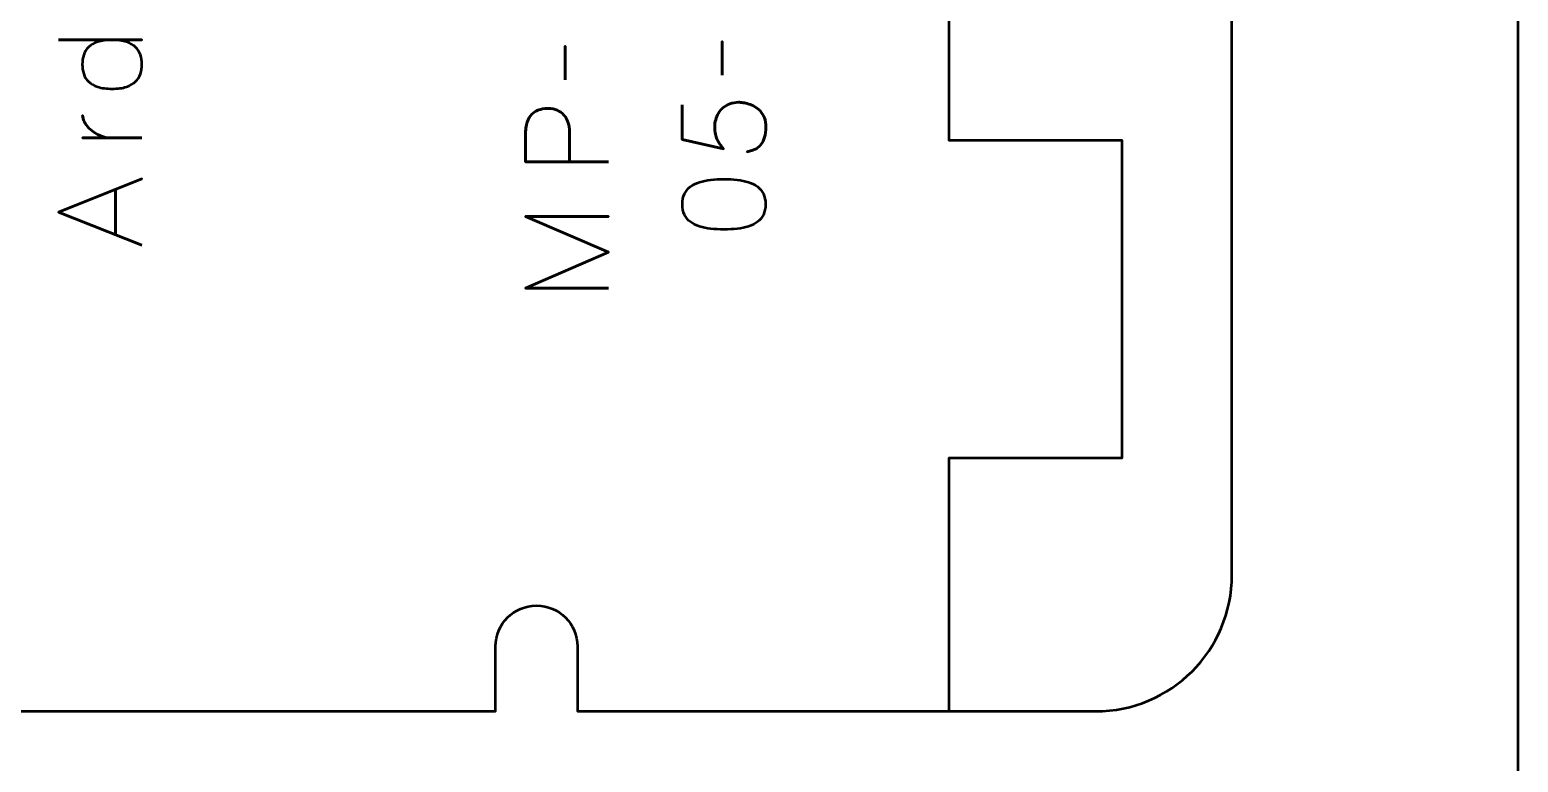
# Model space of a CAD drawing. Header units: centimetres. Extents: x -21 to 0, y -29.7 to 0.
# Drawn here: x -5.46 to 0, y -11.61 to -8.92 of the extents above; entities that cross this region are included whole.
import ezdxf

# ---------------------------------------------------------------- set-up
doc = ezdxf.new("R2010")
doc.units = ezdxf.units.CM
doc.header["$MEASUREMENT"] = 0
doc.layers.add('Layer 1', color=7, linetype='Continuous')

msp = doc.modelspace()

# ---------------------------------------------------------------- linework, layer by layer
at = {"layer": 'Layer 1', "color": 22, "lineweight": 53}
msp.add_open_spline([(-21.00002, -29.19996), (-21.00002, -29.19996), (-21.00002, -0.49992), (-21.00002, -0.49992), (-21.00002, -0.49992), (-21.00002, -0.22295), (-20.77693, 0.00004), (-20.49993, 0.00004), (-20.49993, 0.00004), (-20.49993, 0.00004), (-0.50008, 0.00004), (-0.50008, 0.00004), (-0.50008, 0.00004), (-0.22294, 0.00004), (0.00002, -0.22295), (0.00002, -0.49992), (0.00002, -0.49992), (0.00002, -0.49992), (0.00002, -29.19996), (0.00002, -29.19996), (0.00002, -29.19996), (0.00002, -29.47696), (-0.22294, -29.70005), (-0.50008, -29.70005), (-0.50008, -29.70005), (-0.50008, -29.70005), (-20.49993, -29.70005), (-20.49993, -29.70005), (-20.49993, -29.70005), (-20.77693, -29.70005), (-21.00002, -29.47696), (-21.00002, -29.19996)], degree=3, knots=[0, 0, 0, 0, 0.125, 0.125, 0.125, 0.125, 0.25, 0.25, 0.25, 0.25, 0.375, 0.375, 0.375, 0.375, 0.5, 0.5, 0.5, 0.5, 0.625, 0.625, 0.625, 0.625, 0.75, 0.75, 0.75, 0.75, 0.875, 0.875, 0.875, 0.875, 1, 1, 1, 1], dxfattribs=at)
at = {"layer": 'Layer 1', "color": 114, "lineweight": 53}
msp.add_open_spline([(-1.55005, -11.42101), (-1.55005, -11.42101), (-3.45, -11.42101), (-3.45, -11.42101), (-3.45, -11.42101), (-3.45, -11.42101), (-3.45, -11.18349), (-3.45, -11.18349), (-3.45, -11.18349), (-3.45, -11.10066), (-3.51717, -11.03349), (-3.6, -11.03349), (-3.6, -11.03349), (-3.68283, -11.03349), (-3.75, -11.10066), (-3.75, -11.18349), (-3.75, -11.18349), (-3.75, -11.18349), (-3.75, -11.42101), (-3.75, -11.42101), (-3.75, -11.42101), (-3.75, -11.42101), (-9.84995, -11.42101), (-9.84995, -11.42101), (-9.84995, -11.42101), (-10.12695, -11.42101), (-10.35005, -11.19792), (-10.35005, -10.92092), (-10.35005, -10.92092), (-10.35005, -10.92092), (-10.35005, -6.62106), (-10.35005, -6.62106), (-10.35005, -6.62106), (-10.35005, -6.34392), (-10.12695, -6.12096), (-9.84995, -6.12096), (-9.84995, -6.12096), (-9.84995, -6.12096), (-3.6385, -6.12096), (-3.6385, -6.12096), (-3.6385, -6.12096), (-3.6385, -6.12096), (-3.6385, -6.30399), (-3.6385, -6.30399), (-3.6385, -6.30399), (-3.6385, -6.38682), (-3.57133, -6.45399), (-3.4885, -6.45399), (-3.4885, -6.45399), (-3.40567, -6.45399), (-3.3385, -6.38682), (-3.3385, -6.30399), (-3.3385, -6.30399), (-3.3385, -6.30399), (-3.3385, -6.12096), (-3.3385, -6.12096), (-3.3385, -6.12096), (-3.3385, -6.12096), (-1.55005, -6.12096), (-1.55005, -6.12096), (-1.55005, -6.12096), (-1.27305, -6.12096), (-1.04995, -6.34392), (-1.04995, -6.62106), (-1.04995, -6.62106), (-1.04995, -6.62106), (-1.04995, -10.92092), (-1.04995, -10.92092), (-1.04995, -10.92092), (-1.04995, -11.19792), (-1.27305, -11.42101), (-1.55005, -11.42101)], degree=3, knots=[0, 0, 0, 0, 0.0555556, 0.0555556, 0.0555556, 0.0555556, 0.1111111, 0.1111111, 0.1111111, 0.1111111, 0.1666667, 0.1666667, 0.1666667, 0.1666667, 0.2222222, 0.2222222, 0.2222222, 0.2222222, 0.2777778, 0.2777778, 0.2777778, 0.2777778, 0.3333333, 0.3333333, 0.3333333, 0.3333333, 0.3888889, 0.3888889, 0.3888889, 0.3888889, 0.4444444, 0.4444444, 0.4444444, 0.4444444, 0.5, 0.5, 0.5, 0.5, 0.5555556, 0.5555556, 0.5555556, 0.5555556, 0.6111111, 0.6111111, 0.6111111, 0.6111111, 0.6666667, 0.6666667, 0.6666667, 0.6666667, 0.7222222, 0.7222222, 0.7222222, 0.7222222, 0.7777778, 0.7777778, 0.7777778, 0.7777778, 0.8333333, 0.8333333, 0.8333333, 0.8333333, 0.8888889, 0.8888889, 0.8888889, 0.8888889, 0.9444444, 0.9444444, 0.9444444, 0.9444444, 1, 1, 1, 1], dxfattribs=at)
at = {"layer": 'Layer 1', "color": 30, "lineweight": 53}
for points, knots in [([(-2.0885, -6.12096), (-2.0885, -6.16164), (-2.0885, -6.2617), (-2.0885, -6.43419), (-2.0885, -6.43419), (-2.0885, -6.43419), (-1.9107, -6.43419), (-1.9107, -6.43419), (-1.9107, -6.43419), (-1.9107, -6.43419), (-1.9107, -7.33335), (-1.9107, -7.33335), (-1.9107, -7.33335), (-1.9107, -7.33335), (-2.0885, -7.33335), (-2.0885, -7.33335), (-2.0885, -7.33335), (-2.0885, -7.9259), (-2.0885, -8.65119), (-2.0885, -9.32725), (-2.0885, -9.32725), (-2.0885, -9.32725), (-1.4535, -9.32725), (-1.4535, -9.32725), (-1.4535, -9.32725), (-1.4535, -9.32725), (-1.4535, -10.49311), (-1.4535, -10.49311), (-1.4535, -10.49311), (-1.4535, -10.49311), (-2.0885, -10.49311), (-2.0885, -10.49311), (-2.0885, -10.49311), (-2.0885, -10.99559), (-2.0885, -11.34168), (-2.0885, -11.42101)], [0, 0, 0, 0, 0.1111111, 0.1111111, 0.1111111, 0.1111111, 0.2222222, 0.2222222, 0.2222222, 0.2222222, 0.3333333, 0.3333333, 0.3333333, 0.3333333, 0.4444444, 0.4444444, 0.4444444, 0.4444444, 0.5555556, 0.5555556, 0.5555556, 0.5555556, 0.6666667, 0.6666667, 0.6666667, 0.6666667, 0.7777778, 0.7777778, 0.7777778, 0.7777778, 0.8888889, 0.8888889, 0.8888889, 0.8888889, 1, 1, 1, 1]), ([(-5.35321, -8.96001), (-5.35321, -8.96001), (-5.04714, -8.96001), (-5.04714, -8.96001), (-5.04714, -8.96001), (-5.04714, -8.96001), (-5.35321, -8.96001), (-5.35321, -8.96001)], [0, 0, 0, 0, 0.5, 0.5, 0.5, 0.5, 1, 1, 1, 1]), ([(-5.26558, -9.05018), (-5.26565, -9.03783), (-5.26396, -9.02626), (-5.26043, -9.01546), (-5.26043, -9.01546), (-5.2569, -9.00467), (-5.25097, -8.99514), (-5.24272, -8.98689), (-5.24272, -8.98689), (-5.23446, -8.97863), (-5.22325, -8.97221), (-5.20913, -8.96756), (-5.20913, -8.96756), (-5.19502, -8.9629), (-5.17746, -8.9605), (-5.15636, -8.96043), (-5.15636, -8.96043), (-5.13526, -8.9605), (-5.1177, -8.9629), (-5.10358, -8.96756), (-5.10358, -8.96756), (-5.08947, -8.97221), (-5.07825, -8.97863), (-5.07, -8.98689), (-5.07, -8.98689), (-5.06174, -8.99514), (-5.05582, -9.00467), (-5.05229, -9.01546), (-5.05229, -9.01546), (-5.04876, -9.02626), (-5.04707, -9.03783), (-5.04714, -9.05018), (-5.04714, -9.05018), (-5.04707, -9.06252), (-5.04876, -9.0741), (-5.05229, -9.08482), (-5.05229, -9.08482), (-5.05582, -9.09562), (-5.06174, -9.10507), (-5.07, -9.11325), (-5.07, -9.11325), (-5.07825, -9.12144), (-5.08947, -9.12786), (-5.10358, -9.13244), (-5.10358, -9.13244), (-5.1177, -9.1371), (-5.13526, -9.13943), (-5.15636, -9.1395), (-5.15636, -9.1395), (-5.17746, -9.13943), (-5.19502, -9.1371), (-5.20913, -9.13244), (-5.20913, -9.13244), (-5.22325, -9.12786), (-5.23446, -9.12144), (-5.24272, -9.11325), (-5.24272, -9.11325), (-5.25097, -9.10507), (-5.2569, -9.09562), (-5.26043, -9.08482), (-5.26043, -9.08482), (-5.26396, -9.0741), (-5.26565, -9.06252), (-5.26558, -9.05018)], [0, 0, 0, 0, 0.0625, 0.0625, 0.0625, 0.0625, 0.125, 0.125, 0.125, 0.125, 0.1875, 0.1875, 0.1875, 0.1875, 0.25, 0.25, 0.25, 0.25, 0.3125, 0.3125, 0.3125, 0.3125, 0.375, 0.375, 0.375, 0.375, 0.4375, 0.4375, 0.4375, 0.4375, 0.5, 0.5, 0.5, 0.5, 0.5625, 0.5625, 0.5625, 0.5625, 0.625, 0.625, 0.625, 0.625, 0.6875, 0.6875, 0.6875, 0.6875, 0.75, 0.75, 0.75, 0.75, 0.8125, 0.8125, 0.8125, 0.8125, 0.875, 0.875, 0.875, 0.875, 0.9375, 0.9375, 0.9375, 0.9375, 1, 1, 1, 1]), ([(-5.26558, -9.05018), (-5.26565, -9.03783), (-5.26396, -9.02626), (-5.26043, -9.01546), (-5.26043, -9.01546), (-5.2569, -9.00467), (-5.25097, -8.99514), (-5.24272, -8.98689), (-5.24272, -8.98689), (-5.23446, -8.97863), (-5.22325, -8.97221), (-5.20913, -8.96756), (-5.20913, -8.96756), (-5.19502, -8.9629), (-5.17746, -8.9605), (-5.15636, -8.96043), (-5.15636, -8.96043), (-5.13526, -8.9605), (-5.1177, -8.9629), (-5.10358, -8.96756), (-5.10358, -8.96756), (-5.08947, -8.97221), (-5.07825, -8.97863), (-5.07, -8.98689), (-5.07, -8.98689), (-5.06174, -8.99514), (-5.05582, -9.00467), (-5.05229, -9.01546), (-5.05229, -9.01546), (-5.04876, -9.02626), (-5.04707, -9.03783), (-5.04714, -9.05018), (-5.04714, -9.05018), (-5.04707, -9.06252), (-5.04876, -9.0741), (-5.05229, -9.08482), (-5.05229, -9.08482), (-5.05582, -9.09562), (-5.06174, -9.10507), (-5.07, -9.11325), (-5.07, -9.11325), (-5.07825, -9.12144), (-5.08947, -9.12786), (-5.10358, -9.13244), (-5.10358, -9.13244), (-5.1177, -9.1371), (-5.13526, -9.13943), (-5.15636, -9.1395), (-5.15636, -9.1395), (-5.17746, -9.13943), (-5.19502, -9.1371), (-5.20913, -9.13244), (-5.20913, -9.13244), (-5.22325, -9.12786), (-5.23446, -9.12144), (-5.24272, -9.11325), (-5.24272, -9.11325), (-5.25097, -9.10507), (-5.2569, -9.09562), (-5.26043, -9.08482), (-5.26043, -9.08482), (-5.26396, -9.0741), (-5.26565, -9.06252), (-5.26558, -9.05018)], [0, 0, 0, 0, 0.0625, 0.0625, 0.0625, 0.0625, 0.125, 0.125, 0.125, 0.125, 0.1875, 0.1875, 0.1875, 0.1875, 0.25, 0.25, 0.25, 0.25, 0.3125, 0.3125, 0.3125, 0.3125, 0.375, 0.375, 0.375, 0.375, 0.4375, 0.4375, 0.4375, 0.4375, 0.5, 0.5, 0.5, 0.5, 0.5625, 0.5625, 0.5625, 0.5625, 0.625, 0.625, 0.625, 0.625, 0.6875, 0.6875, 0.6875, 0.6875, 0.75, 0.75, 0.75, 0.75, 0.8125, 0.8125, 0.8125, 0.8125, 0.875, 0.875, 0.875, 0.875, 0.9375, 0.9375, 0.9375, 0.9375, 1, 1, 1, 1]), ([(-3.49507, -9.10671), (-3.49507, -9.10671), (-3.49507, -8.98352), (-3.49507, -8.98352), (-3.49507, -8.98352), (-3.49507, -8.98352), (-3.49507, -9.10671), (-3.49507, -9.10671)], [0, 0, 0, 0, 0.5, 0.5, 0.5, 0.5, 1, 1, 1, 1]), ([(-2.91976, -9.08913), (-2.91976, -9.08913), (-2.91976, -8.96594), (-2.91976, -8.96594), (-2.91976, -8.96594), (-2.91976, -8.96594), (-2.91976, -9.08913), (-2.91976, -9.08913)], [0, 0, 0, 0, 0.5, 0.5, 0.5, 0.5, 1, 1, 1, 1]), ([(-3.33547, -9.40727), (-3.33547, -9.40727), (-3.64069, -9.40727), (-3.64069, -9.40727), (-3.64069, -9.40727), (-3.64069, -9.40727), (-3.64069, -9.3099), (-3.64069, -9.3099), (-3.64069, -9.3099), (-3.64062, -9.29043), (-3.63843, -9.27442), (-3.6342, -9.26179), (-3.6342, -9.26179), (-3.63004, -9.24923), (-3.62425, -9.23935), (-3.61691, -9.23222), (-3.61691, -9.23222), (-3.60965, -9.2251), (-3.60132, -9.22002), (-3.59194, -9.21691), (-3.59194, -9.21691), (-3.58255, -9.21388), (-3.57275, -9.21212), (-3.56237, -9.21169), (-3.56237, -9.21169), (-3.552, -9.2112), (-3.54184, -9.2124), (-3.53197, -9.21522), (-3.53197, -9.21522), (-3.52209, -9.21811), (-3.51313, -9.22298), (-3.50508, -9.22997), (-3.50508, -9.22997), (-3.49704, -9.23688), (-3.49062, -9.24626), (-3.48589, -9.25805), (-3.48589, -9.25805), (-3.4811, -9.26983), (-3.4787, -9.28443), (-3.47856, -9.30186), (-3.47856, -9.30186), (-3.47856, -9.30186), (-3.47856, -9.40727), (-3.47856, -9.40727), (-3.47856, -9.40727), (-3.47856, -9.40727), (-3.47856, -9.30186), (-3.47856, -9.30186), (-3.47856, -9.30186), (-3.4787, -9.28479), (-3.4811, -9.27032), (-3.48589, -9.25861), (-3.48589, -9.25861), (-3.49062, -9.24683), (-3.49704, -9.23744), (-3.50508, -9.23039), (-3.50508, -9.23039), (-3.51313, -9.2234), (-3.52209, -9.21839), (-3.53197, -9.21543), (-3.53197, -9.21543), (-3.54184, -9.21247), (-3.552, -9.2112), (-3.56237, -9.21169), (-3.56237, -9.21169), (-3.57275, -9.21212), (-3.58255, -9.21388), (-3.59194, -9.21705), (-3.59194, -9.21705), (-3.60132, -9.22016), (-3.60965, -9.22538), (-3.61691, -9.23251), (-3.61691, -9.23251), (-3.62425, -9.2397), (-3.63004, -9.24958), (-3.6342, -9.26214), (-3.6342, -9.26214), (-3.63843, -9.27477), (-3.64062, -9.29064), (-3.64069, -9.3099), (-3.64069, -9.3099), (-3.64069, -9.3099), (-3.64069, -9.40727), (-3.64069, -9.40727), (-3.64069, -9.40727), (-3.64069, -9.40727), (-3.33547, -9.40727), (-3.33547, -9.40727)], [0, 0, 0, 0, 0.0454545, 0.0454545, 0.0454545, 0.0454545, 0.0909091, 0.0909091, 0.0909091, 0.0909091, 0.1363636, 0.1363636, 0.1363636, 0.1363636, 0.1818182, 0.1818182, 0.1818182, 0.1818182, 0.2272727, 0.2272727, 0.2272727, 0.2272727, 0.2727273, 0.2727273, 0.2727273, 0.2727273, 0.3181818, 0.3181818, 0.3181818, 0.3181818, 0.3636364, 0.3636364, 0.3636364, 0.3636364, 0.4090909, 0.4090909, 0.4090909, 0.4090909, 0.4545455, 0.4545455, 0.4545455, 0.4545455, 0.5, 0.5, 0.5, 0.5, 0.5454545, 0.5454545, 0.5454545, 0.5454545, 0.5909091, 0.5909091, 0.5909091, 0.5909091, 0.6363636, 0.6363636, 0.6363636, 0.6363636, 0.6818182, 0.6818182, 0.6818182, 0.6818182, 0.7272727, 0.7272727, 0.7272727, 0.7272727, 0.7727273, 0.7727273, 0.7727273, 0.7727273, 0.8181818, 0.8181818, 0.8181818, 0.8181818, 0.8636364, 0.8636364, 0.8636364, 0.8636364, 0.9090909, 0.9090909, 0.9090909, 0.9090909, 0.9545455, 0.9545455, 0.9545455, 0.9545455, 1, 1, 1, 1]), ([(-3.06538, -9.19877), (-3.06538, -9.19877), (-3.06538, -9.32577), (-3.06538, -9.32577), (-3.06538, -9.32577), (-3.06538, -9.32577), (-2.91383, -9.35964), (-2.91383, -9.35964), (-2.91383, -9.35964), (-2.91891, -9.35371), (-2.92349, -9.34807), (-2.92752, -9.34263), (-2.92752, -9.34263), (-2.93154, -9.33727), (-2.93492, -9.33163), (-2.93775, -9.32563), (-2.93775, -9.32563), (-2.94057, -9.3197), (-2.94269, -9.31293), (-2.94417, -9.30531), (-2.94417, -9.30531), (-2.94565, -9.29776), (-2.94643, -9.28873), (-2.94643, -9.27836), (-2.94643, -9.27836), (-2.94643, -9.26989), (-2.9453, -9.26142), (-2.94297, -9.25296), (-2.94297, -9.25296), (-2.94071, -9.24449), (-2.93725, -9.23645), (-2.93267, -9.22883), (-2.93267, -9.22883), (-2.92801, -9.22114), (-2.92222, -9.21436), (-2.91524, -9.20844), (-2.91524, -9.20844), (-2.90825, -9.20244), (-2.90007, -9.19771), (-2.89069, -9.19433), (-2.89069, -9.19433), (-2.8813, -9.19087), (-2.87065, -9.18911), (-2.8588, -9.18904), (-2.8588, -9.18904), (-2.85442, -9.18896), (-2.84892, -9.18946), (-2.84243, -9.19045), (-2.84243, -9.19045), (-2.83594, -9.19136), (-2.82888, -9.19306), (-2.8214, -9.19546), (-2.8214, -9.19546), (-2.81392, -9.19785), (-2.80651, -9.20124), (-2.79918, -9.20554), (-2.79918, -9.20554), (-2.79184, -9.20985), (-2.78514, -9.21535), (-2.77907, -9.22198), (-2.77907, -9.22198), (-2.773, -9.22862), (-2.76813, -9.23666), (-2.76446, -9.24604), (-2.76446, -9.24604), (-2.76087, -9.2555), (-2.75896, -9.26658), (-2.75889, -9.2792), (-2.75889, -9.2792), (-2.75896, -9.2943), (-2.76058, -9.307), (-2.76362, -9.3173), (-2.76362, -9.3173), (-2.76672, -9.32761), (-2.77074, -9.336), (-2.77582, -9.34249), (-2.77582, -9.34249), (-2.7809, -9.34905), (-2.78648, -9.35413), (-2.79254, -9.3578), (-2.79254, -9.3578), (-2.79861, -9.36147), (-2.80468, -9.36422), (-2.81075, -9.36606), (-2.81075, -9.36606), (-2.81682, -9.36789), (-2.82239, -9.3693), (-2.82747, -9.37022), (-2.82747, -9.37022), (-2.82239, -9.3693), (-2.81682, -9.36789), (-2.81075, -9.36606), (-2.81075, -9.36606), (-2.80468, -9.36422), (-2.79861, -9.36147), (-2.79254, -9.3578), (-2.79254, -9.3578), (-2.78648, -9.35413), (-2.7809, -9.34905), (-2.77582, -9.34249), (-2.77582, -9.34249), (-2.77074, -9.336), (-2.76672, -9.32761), (-2.76362, -9.3173), (-2.76362, -9.3173), (-2.76058, -9.307), (-2.75896, -9.2943), (-2.75889, -9.2792), (-2.75889, -9.2792), (-2.75896, -9.26658), (-2.76087, -9.2555), (-2.76446, -9.24604), (-2.76446, -9.24604), (-2.76813, -9.23666), (-2.773, -9.22862), (-2.77907, -9.22198), (-2.77907, -9.22198), (-2.78514, -9.21535), (-2.79184, -9.20985), (-2.79918, -9.20554), (-2.79918, -9.20554), (-2.80651, -9.20124), (-2.81392, -9.19785), (-2.8214, -9.19546), (-2.8214, -9.19546), (-2.82888, -9.19306), (-2.83594, -9.19136), (-2.84243, -9.19045), (-2.84243, -9.19045), (-2.84892, -9.18946), (-2.85442, -9.18896), (-2.8588, -9.18904), (-2.8588, -9.18904), (-2.87065, -9.18911), (-2.8813, -9.19087), (-2.89069, -9.19433), (-2.89069, -9.19433), (-2.90007, -9.19771), (-2.90825, -9.20244), (-2.91524, -9.20844), (-2.91524, -9.20844), (-2.92222, -9.21436), (-2.92801, -9.22114), (-2.93267, -9.22883), (-2.93267, -9.22883), (-2.93725, -9.23645), (-2.94071, -9.24449), (-2.94297, -9.25296), (-2.94297, -9.25296), (-2.9453, -9.26142), (-2.94643, -9.26989), (-2.94643, -9.27836), (-2.94643, -9.27836), (-2.94643, -9.28873), (-2.94565, -9.29776), (-2.94417, -9.30531), (-2.94417, -9.30531), (-2.94269, -9.31293), (-2.94057, -9.3197), (-2.93775, -9.32563), (-2.93775, -9.32563), (-2.93492, -9.33163), (-2.93154, -9.33727), (-2.92752, -9.34263), (-2.92752, -9.34263), (-2.92349, -9.34807), (-2.91891, -9.35371), (-2.91383, -9.35964), (-2.91383, -9.35964), (-2.91383, -9.35964), (-3.06538, -9.32577), (-3.06538, -9.32577), (-3.06538, -9.32577), (-3.06538, -9.32577), (-3.06538, -9.19877), (-3.06538, -9.19877)], [0, 0, 0, 0, 0.0227273, 0.0227273, 0.0227273, 0.0227273, 0.0454545, 0.0454545, 0.0454545, 0.0454545, 0.0681818, 0.0681818, 0.0681818, 0.0681818, 0.0909091, 0.0909091, 0.0909091, 0.0909091, 0.1136364, 0.1136364, 0.1136364, 0.1136364, 0.1363636, 0.1363636, 0.1363636, 0.1363636, 0.1590909, 0.1590909, 0.1590909, 0.1590909, 0.1818182, 0.1818182, 0.1818182, 0.1818182, 0.2045455, 0.2045455, 0.2045455, 0.2045455, 0.2272727, 0.2272727, 0.2272727, 0.2272727, 0.25, 0.25, 0.25, 0.25, 0.2727273, 0.2727273, 0.2727273, 0.2727273, 0.2954545, 0.2954545, 0.2954545, 0.2954545, 0.3181818, 0.3181818, 0.3181818, 0.3181818, 0.3409091, 0.3409091, 0.3409091, 0.3409091, 0.3636364, 0.3636364, 0.3636364, 0.3636364, 0.3863636, 0.3863636, 0.3863636, 0.3863636, 0.4090909, 0.4090909, 0.4090909, 0.4090909, 0.4318182, 0.4318182, 0.4318182, 0.4318182, 0.4545455, 0.4545455, 0.4545455, 0.4545455, 0.4772727, 0.4772727, 0.4772727, 0.4772727, 0.5, 0.5, 0.5, 0.5, 0.5227273, 0.5227273, 0.5227273, 0.5227273, 0.5454545, 0.5454545, 0.5454545, 0.5454545, 0.5681818, 0.5681818, 0.5681818, 0.5681818, 0.5909091, 0.5909091, 0.5909091, 0.5909091, 0.6136364, 0.6136364, 0.6136364, 0.6136364, 0.6363636, 0.6363636, 0.6363636, 0.6363636, 0.6590909, 0.6590909, 0.6590909, 0.6590909, 0.6818182, 0.6818182, 0.6818182, 0.6818182, 0.7045455, 0.7045455, 0.7045455, 0.7045455, 0.7272727, 0.7272727, 0.7272727, 0.7272727, 0.75, 0.75, 0.75, 0.75, 0.7727273, 0.7727273, 0.7727273, 0.7727273, 0.7954545, 0.7954545, 0.7954545, 0.7954545, 0.8181818, 0.8181818, 0.8181818, 0.8181818, 0.8409091, 0.8409091, 0.8409091, 0.8409091, 0.8636364, 0.8636364, 0.8636364, 0.8636364, 0.8863636, 0.8863636, 0.8863636, 0.8863636, 0.9090909, 0.9090909, 0.9090909, 0.9090909, 0.9318182, 0.9318182, 0.9318182, 0.9318182, 0.9545455, 0.9545455, 0.9545455, 0.9545455, 0.9772727, 0.9772727, 0.9772727, 0.9772727, 1, 1, 1, 1]), ([(-5.15805, -9.31984), (-5.16786, -9.32005), (-5.17781, -9.31857), (-5.18783, -9.31547), (-5.18783, -9.31547), (-5.19785, -9.31236), (-5.20744, -9.30806), (-5.21661, -9.30255), (-5.21661, -9.30255), (-5.22579, -9.29698), (-5.2339, -9.29063), (-5.2411, -9.28343), (-5.2411, -9.28343), (-5.24829, -9.27631), (-5.25394, -9.26869), (-5.2581, -9.26072), (-5.2581, -9.26072), (-5.26226, -9.25274), (-5.26431, -9.24484), (-5.26431, -9.23687), (-5.26431, -9.23687), (-5.26431, -9.24484), (-5.26226, -9.25274), (-5.2581, -9.26072), (-5.2581, -9.26072), (-5.25394, -9.26869), (-5.24829, -9.27631), (-5.2411, -9.28343), (-5.2411, -9.28343), (-5.2339, -9.29063), (-5.22579, -9.29698), (-5.21661, -9.30255), (-5.21661, -9.30255), (-5.20744, -9.30806), (-5.19785, -9.31236), (-5.18783, -9.31547), (-5.18783, -9.31547), (-5.17781, -9.31857), (-5.16786, -9.32005), (-5.15805, -9.31984)], [0, 0, 0, 0, 0.1, 0.1, 0.1, 0.1, 0.2, 0.2, 0.2, 0.2, 0.3, 0.3, 0.3, 0.3, 0.4, 0.4, 0.4, 0.4, 0.5, 0.5, 0.5, 0.5, 0.6, 0.6, 0.6, 0.6, 0.7, 0.7, 0.7, 0.7, 0.8, 0.8, 0.8, 0.8, 0.9, 0.9, 0.9, 0.9, 1, 1, 1, 1]), ([(-5.04714, -9.31984), (-5.04714, -9.31984), (-5.26431, -9.31984), (-5.26431, -9.31984), (-5.26431, -9.31984), (-5.26431, -9.31984), (-5.04714, -9.31984), (-5.04714, -9.31984)], [0, 0, 0, 0, 0.5, 0.5, 0.5, 0.5, 1, 1, 1, 1]), ([(-5.04714, -9.71269), (-5.04714, -9.71269), (-5.35236, -9.59162), (-5.35236, -9.59162), (-5.35236, -9.59162), (-5.35236, -9.59162), (-5.04714, -9.47012), (-5.04714, -9.47012), (-5.04714, -9.47012), (-5.04714, -9.47012), (-5.35236, -9.59162), (-5.35236, -9.59162), (-5.35236, -9.59162), (-5.35236, -9.59162), (-5.04714, -9.71269), (-5.04714, -9.71269)], [0, 0, 0, 0, 0.25, 0.25, 0.25, 0.25, 0.5, 0.5, 0.5, 0.5, 0.75, 0.75, 0.75, 0.75, 1, 1, 1, 1]), ([(-2.76016, -9.56283), (-2.76023, -9.54802), (-2.76284, -9.53525), (-2.76792, -9.52459), (-2.76792, -9.52459), (-2.773, -9.51401), (-2.78027, -9.50519), (-2.78951, -9.49814), (-2.78951, -9.49814), (-2.79882, -9.49115), (-2.80983, -9.48565), (-2.82253, -9.48156), (-2.82253, -9.48156), (-2.83523, -9.47753), (-2.84913, -9.47464), (-2.86437, -9.47302), (-2.86437, -9.47302), (-2.87961, -9.47132), (-2.89563, -9.47048), (-2.91256, -9.47055), (-2.91256, -9.47055), (-2.92942, -9.47048), (-2.94544, -9.47132), (-2.96061, -9.47302), (-2.96061, -9.47302), (-2.97578, -9.47464), (-2.98975, -9.47753), (-3.00245, -9.48156), (-3.00245, -9.48156), (-3.01508, -9.48565), (-3.02608, -9.49115), (-3.03547, -9.49814), (-3.03547, -9.49814), (-3.04478, -9.50519), (-3.05205, -9.51401), (-3.05713, -9.52459), (-3.05713, -9.52459), (-3.06228, -9.53525), (-3.06489, -9.54802), (-3.06496, -9.56283), (-3.06496, -9.56283), (-3.06489, -9.57765), (-3.06228, -9.59042), (-3.05713, -9.60108), (-3.05713, -9.60108), (-3.05205, -9.61166), (-3.04478, -9.62048), (-3.03547, -9.62753), (-3.03547, -9.62753), (-3.02608, -9.63452), (-3.01508, -9.64002), (-3.00245, -9.64411), (-3.00245, -9.64411), (-2.98975, -9.64814), (-2.97578, -9.65103), (-2.96061, -9.65265), (-2.96061, -9.65265), (-2.94544, -9.65434), (-2.92942, -9.65519), (-2.91256, -9.65512), (-2.91256, -9.65512), (-2.89563, -9.65519), (-2.87961, -9.65434), (-2.86437, -9.65265), (-2.86437, -9.65265), (-2.84913, -9.65103), (-2.83523, -9.64814), (-2.82253, -9.64411), (-2.82253, -9.64411), (-2.80983, -9.64002), (-2.79882, -9.63452), (-2.78951, -9.62753), (-2.78951, -9.62753), (-2.78027, -9.62048), (-2.773, -9.61166), (-2.76792, -9.60108), (-2.76792, -9.60108), (-2.76284, -9.59042), (-2.76023, -9.57765), (-2.76016, -9.56283)], [0, 0, 0, 0, 0.05, 0.05, 0.05, 0.05, 0.1, 0.1, 0.1, 0.1, 0.15, 0.15, 0.15, 0.15, 0.2, 0.2, 0.2, 0.2, 0.25, 0.25, 0.25, 0.25, 0.3, 0.3, 0.3, 0.3, 0.35, 0.35, 0.35, 0.35, 0.4, 0.4, 0.4, 0.4, 0.45, 0.45, 0.45, 0.45, 0.5, 0.5, 0.5, 0.5, 0.55, 0.55, 0.55, 0.55, 0.6, 0.6, 0.6, 0.6, 0.65, 0.65, 0.65, 0.65, 0.7, 0.7, 0.7, 0.7, 0.75, 0.75, 0.75, 0.75, 0.8, 0.8, 0.8, 0.8, 0.85, 0.85, 0.85, 0.85, 0.9, 0.9, 0.9, 0.9, 0.95, 0.95, 0.95, 0.95, 1, 1, 1, 1]), ([(-2.76016, -9.56283), (-2.76023, -9.54802), (-2.76284, -9.53525), (-2.76792, -9.52459), (-2.76792, -9.52459), (-2.773, -9.51401), (-2.78027, -9.50519), (-2.78951, -9.49814), (-2.78951, -9.49814), (-2.79882, -9.49115), (-2.80983, -9.48565), (-2.82253, -9.48156), (-2.82253, -9.48156), (-2.83523, -9.47753), (-2.84913, -9.47464), (-2.86437, -9.47302), (-2.86437, -9.47302), (-2.87961, -9.47132), (-2.89563, -9.47048), (-2.91256, -9.47055), (-2.91256, -9.47055), (-2.92942, -9.47048), (-2.94544, -9.47132), (-2.96061, -9.47302), (-2.96061, -9.47302), (-2.97578, -9.47464), (-2.98975, -9.47753), (-3.00245, -9.48156), (-3.00245, -9.48156), (-3.01508, -9.48565), (-3.02608, -9.49115), (-3.03547, -9.49814), (-3.03547, -9.49814), (-3.04478, -9.50519), (-3.05205, -9.51401), (-3.05713, -9.52459), (-3.05713, -9.52459), (-3.06228, -9.53525), (-3.06489, -9.54802), (-3.06496, -9.56283), (-3.06496, -9.56283), (-3.06489, -9.57765), (-3.06228, -9.59042), (-3.05713, -9.60108), (-3.05713, -9.60108), (-3.05205, -9.61166), (-3.04478, -9.62048), (-3.03547, -9.62753), (-3.03547, -9.62753), (-3.02608, -9.63452), (-3.01508, -9.64002), (-3.00245, -9.64411), (-3.00245, -9.64411), (-2.98975, -9.64814), (-2.97578, -9.65103), (-2.96061, -9.65265), (-2.96061, -9.65265), (-2.94544, -9.65434), (-2.92942, -9.65519), (-2.91256, -9.65512), (-2.91256, -9.65512), (-2.89563, -9.65519), (-2.87961, -9.65434), (-2.86437, -9.65265), (-2.86437, -9.65265), (-2.84913, -9.65103), (-2.83523, -9.64814), (-2.82253, -9.64411), (-2.82253, -9.64411), (-2.80983, -9.64002), (-2.79882, -9.63452), (-2.78951, -9.62753), (-2.78951, -9.62753), (-2.78027, -9.62048), (-2.773, -9.61166), (-2.76792, -9.60108), (-2.76792, -9.60108), (-2.76284, -9.59042), (-2.76023, -9.57765), (-2.76016, -9.56283)], [0, 0, 0, 0, 0.05, 0.05, 0.05, 0.05, 0.1, 0.1, 0.1, 0.1, 0.15, 0.15, 0.15, 0.15, 0.2, 0.2, 0.2, 0.2, 0.25, 0.25, 0.25, 0.25, 0.3, 0.3, 0.3, 0.3, 0.35, 0.35, 0.35, 0.35, 0.4, 0.4, 0.4, 0.4, 0.45, 0.45, 0.45, 0.45, 0.5, 0.5, 0.5, 0.5, 0.55, 0.55, 0.55, 0.55, 0.6, 0.6, 0.6, 0.6, 0.65, 0.65, 0.65, 0.65, 0.7, 0.7, 0.7, 0.7, 0.75, 0.75, 0.75, 0.75, 0.8, 0.8, 0.8, 0.8, 0.85, 0.85, 0.85, 0.85, 0.9, 0.9, 0.9, 0.9, 0.95, 0.95, 0.95, 0.95, 1, 1, 1, 1]), ([(-5.14324, -9.67459), (-5.14324, -9.67459), (-5.14324, -9.50865), (-5.14324, -9.50865), (-5.14324, -9.50865), (-5.14324, -9.50865), (-5.14324, -9.67459), (-5.14324, -9.67459)], [0, 0, 0, 0, 0.5, 0.5, 0.5, 0.5, 1, 1, 1, 1]), ([(-3.33547, -9.86997), (-3.33547, -9.86997), (-3.64069, -9.86997), (-3.64069, -9.86997), (-3.64069, -9.86997), (-3.64069, -9.86997), (-3.33547, -9.73874), (-3.33547, -9.73874), (-3.33547, -9.73874), (-3.33547, -9.73874), (-3.64069, -9.60708), (-3.64069, -9.60708), (-3.64069, -9.60708), (-3.64069, -9.60708), (-3.33547, -9.60708), (-3.33547, -9.60708), (-3.33547, -9.60708), (-3.33547, -9.60708), (-3.64069, -9.60708), (-3.64069, -9.60708), (-3.64069, -9.60708), (-3.64069, -9.60708), (-3.33547, -9.73874), (-3.33547, -9.73874), (-3.33547, -9.73874), (-3.33547, -9.73874), (-3.64069, -9.86997), (-3.64069, -9.86997), (-3.64069, -9.86997), (-3.64069, -9.86997), (-3.33547, -9.86997), (-3.33547, -9.86997)], [0, 0, 0, 0, 0.125, 0.125, 0.125, 0.125, 0.25, 0.25, 0.25, 0.25, 0.375, 0.375, 0.375, 0.375, 0.5, 0.5, 0.5, 0.5, 0.625, 0.625, 0.625, 0.625, 0.75, 0.75, 0.75, 0.75, 0.875, 0.875, 0.875, 0.875, 1, 1, 1, 1])]:
    msp.add_open_spline(points, degree=3, knots=knots, dxfattribs=at)

doc.saveas('drawing.dxf')
